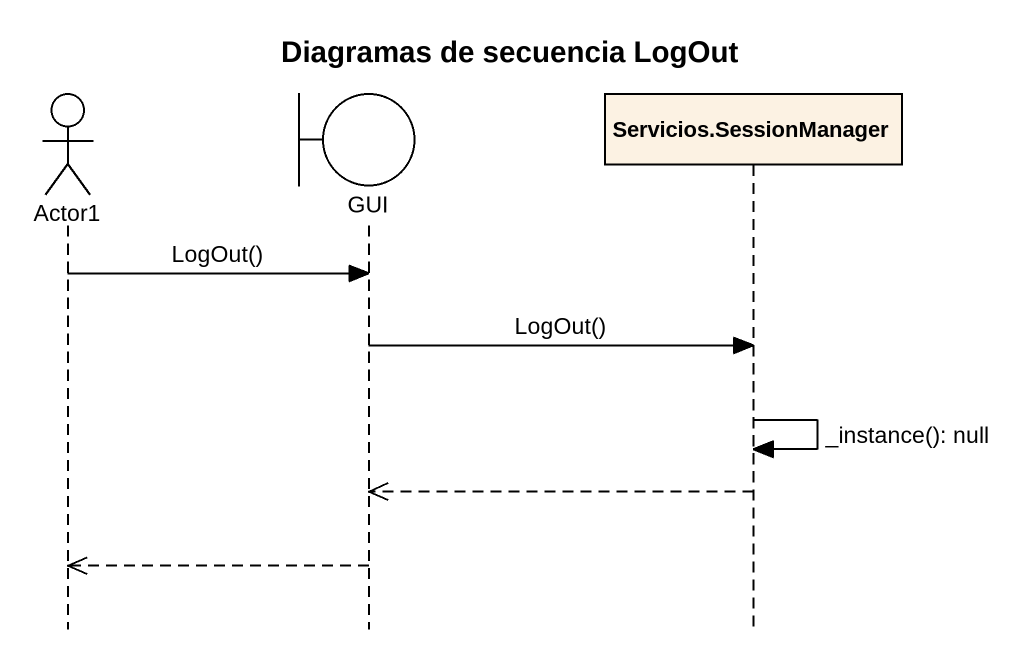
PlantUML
@startuml
title Diagramas de secuencia LogOut
hide footbox
actor Actor1
boundary GUI
participant "Servicios.SessionManager" as Servicios_SessionManager

Actor1 -> GUI : LogOut()
GUI -> Servicios_SessionManager : LogOut()
Servicios_SessionManager -> Servicios_SessionManager : _instance(): null
Servicios_SessionManager -->> GUI
GUI -->> Actor1
@enduml
